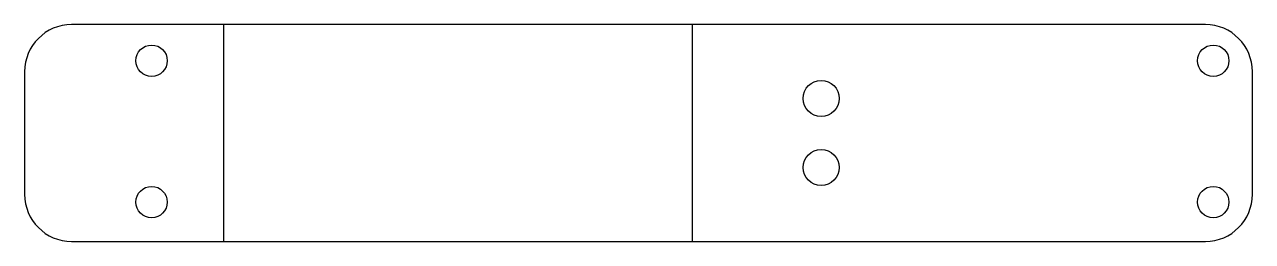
# Model space of a CAD drawing. Header units: millimetres. Extents: x 13.8 to 92.1, y -120.1 to -106.3.
import ezdxf

# ---------------------------------------------------------------- set-up
doc = ezdxf.new("R2010")
doc.units = ezdxf.units.MM

msp = doc.modelspace()

# ---------------------------------------------------------------- linework, layer by layer
at = {"color": 7, "linetype": 'Continuous', "lineweight": 25}
for p, q in [((89.139, -106.325), (16.839, -106.325)), ((26.545, -120.125), (26.545, -106.325)), ((56.421, -106.325), (56.421, -120.125)), ((13.839, -109.325), (13.839, -117.125)), ((92.139, -117.125), (92.139, -109.325)), ((16.839, -120.125), (89.139, -120.125))]:
    msp.add_line(p, q, dxfattribs=at)
for centre, radius in [((21.939, -108.625), 1), ((89.639, -108.625), 1), ((64.639, -111.025), 1.15), ((64.639, -115.425), 1.15), ((21.939, -117.625), 1), ((89.639, -117.625), 1)]:
    msp.add_circle(centre, radius, dxfattribs=at)
for centre, start, end in [((16.839, -109.325), 90, 180), ((89.139, -109.325), 0, 90), ((16.839, -117.125), 180, 270), ((89.139, -117.125), 270, 0)]:
    msp.add_arc(centre, 3, start, end, dxfattribs=at)

doc.saveas('drawing.dxf')
